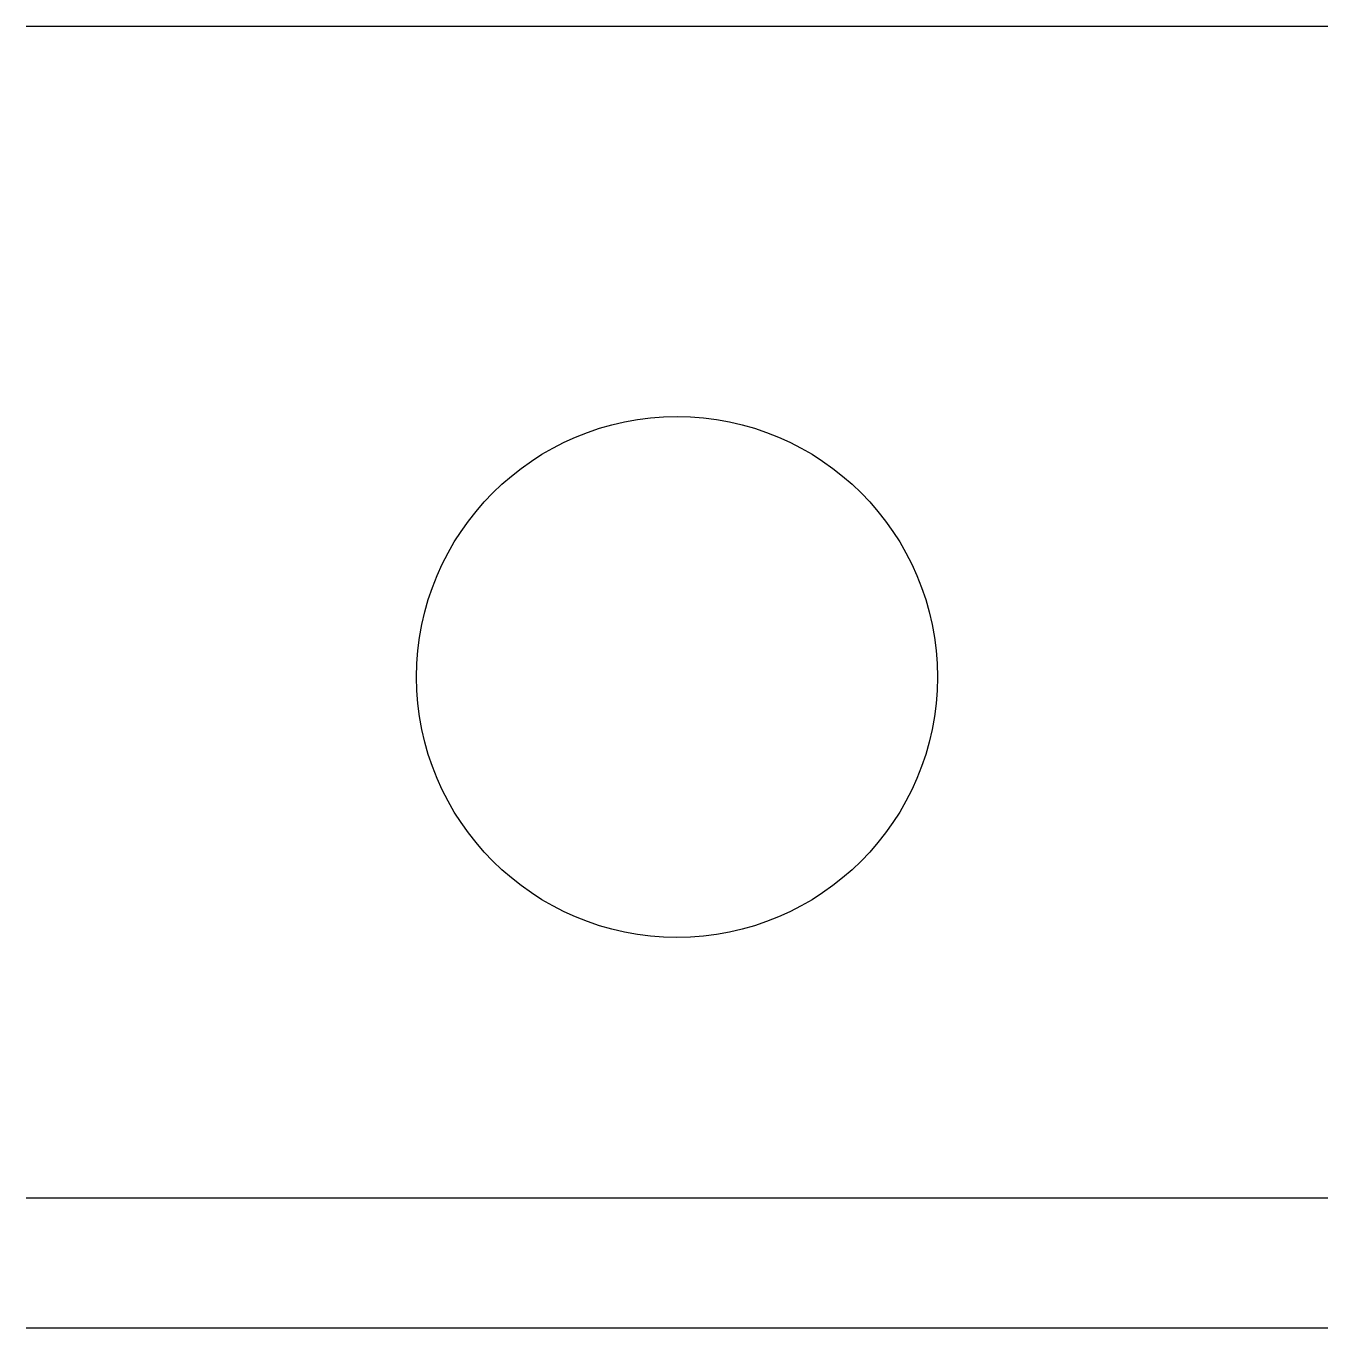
# Model space of a CAD drawing. Header units: millimetres. Extents: x 0 to 100, y 0 to 100.
import ezdxf

# ---------------------------------------------------------------- set-up
doc = ezdxf.new("R2010")
doc.units = ezdxf.units.MM
doc.layers.add('MEUBLES', color=7, linetype='Continuous')
doc.layers.add('MURS', color=7, linetype='Continuous')

msp = doc.modelspace()

# ---------------------------------------------------------------- linework, layer by layer
msp.add_line((0, 100), (100, 100))
at = {"layer": 'MEUBLES'}
msp.add_circle((50, 50), 20, dxfattribs=at)
at = {"layer": 'MURS'}
for p, q in [((0, 10), (100, 10)), ((0, 0), (100, 0))]:
    msp.add_line(p, q, dxfattribs=at)

doc.saveas('drawing.dxf')
